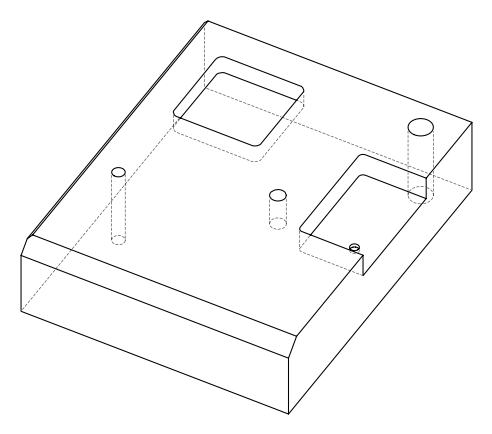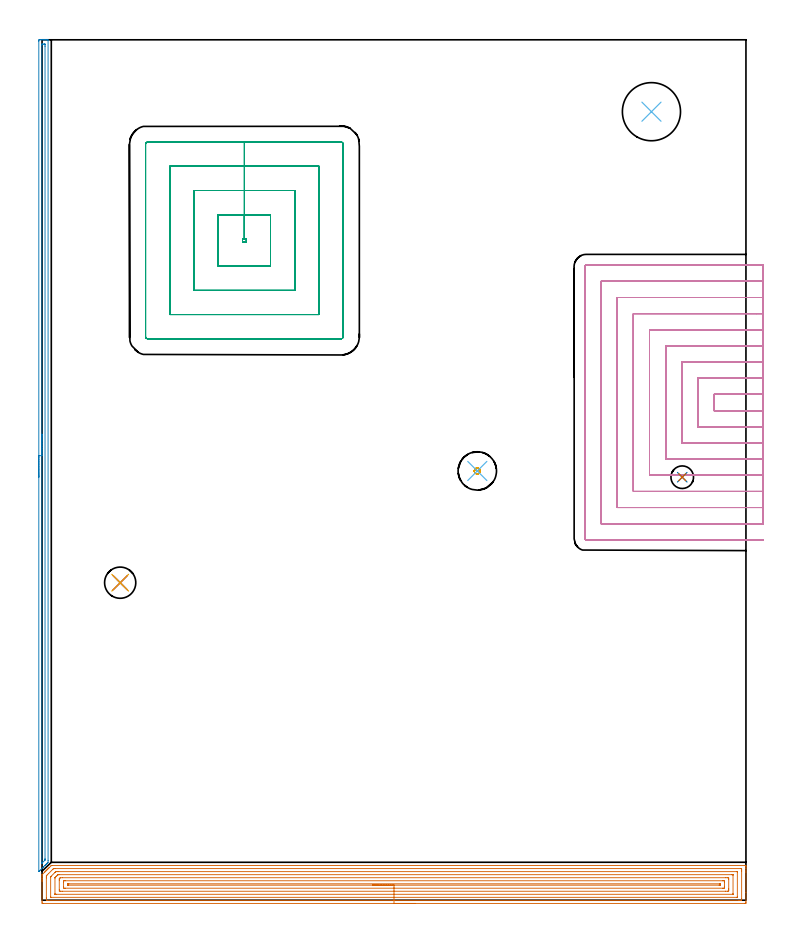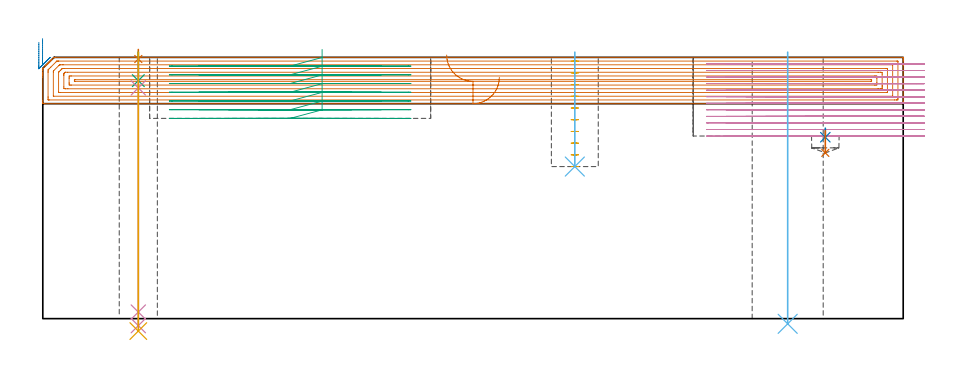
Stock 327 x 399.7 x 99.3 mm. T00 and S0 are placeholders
(PLAN: 13 operations, 10 tool changes, 106.4 min)
(1 AREA_MILL | FG_CHAMFER_SURFACE | UGT0205_001 | 18.5 min | 50635 mm3)
(2 AREA_MILL_1 | FG_CHAMFER_SURFACE_1 | UGT0205_001 | 6.32 min | 3554 mm3)
(3 MILL_RECTANGULAR_POCKET | POCKET_RECTANGULAR_STRAIGHT | UGT0201_133 | Follow Part, ap 3.75, ae 75% | 14.7 min | 262242 mm3)
(4 MILL_SLOT | SLOT_PARTIAL_RECTANGULAR | NXT0201_010 | Follow Part, ap 2.5, ae 75% | 64.73 min | 327965 mm3)
(5 MILL_BLIND_HOLE_FROM_SOLID_MATERIAL | STEP1POCKET | UGT0201_133 | Spiral | 0.54 min | 10339 mm3)
(6 BORE_BLIND_HOLE | STEP1POCKET | UGT0332_075 | 0.18 min | 0 mm3)
(7 SPOT_DRILL | STEP1HOLE | NXT0321_9005460120000 | 0.03 min | 22 mm3)
(8 SPOT_DRILL_1 | STEP1POCKET_1 | NXT0321_9005460120000 | 0.03 min | 12 mm3)
(9 DRILL_BLIND_HOLE_INTO_CENTER | STEP1HOLE | NXT0301_030 | 0.05 min | 215 mm3)
(10 GUN_DRILL_THROUGH_HOLE | STEP1HOLE | UGT0307_001 | 0.47 min | 1751 mm3)
(11 SPADE_DRILL_TO_ENLARGE_THROUGH_HOLE | STEP1HOLE | UGT0306_005 | 0.43 min | 14394 mm3)
(12 INDEXABLE_INSERT_DRILL_THROUGH_HOLE_FROM_SOLID | STEP1HOLE_1 | NXT0302_025 | 0.41 min | 56790 mm3)
(13 DRILL_BLIND_HOLE_INTO_CENTER_1 | STEP1POCKET_1 | NXT0301_076 | 0.04 min | 427 mm3)
(TOOL UGT0205_001 | Chamfer Mill 20 x 3 x 45 deg. | D20 FL50 Z2)
(TOOL UGT0201_133 | Carbide End Mill 15.0 | D15 FL30 Z4)
(TOOL NXT0201_010 | ENDMILL 10mm [2P460-1000-NA 1630] | D10 FL30 Z6)
(TOOL UGT0332_075 | 17.75 mm Rough Boring Bar | D17.75)
(TOOL NXT0321_9005460120000 | NC Spot Drill, 142deg, 12mm, Carbide, Uncoated | D12 PA142 FL30 Z2)
(TOOL NXT0301_030 | Carbide Drill 5.9mm [860.1-0590-018A1-MM 2214] | D5.9 PA140 FL28 Z2)
(TOOL UGT0307_001 | Gun Drill 5 mm | D5 PA130 FL24 Z1)
(TOOL UGT0306_005 | Spade Drill 14.5mm | D14.5 PA132 FL10 Z2)
(TOOL NXT0302_025 | Index. Insert Drill 27mm [880-D2700L32-05] | D27 PA176 FL135 Z2)
(TOOL NXT0301_076 | Carbide Drill 10.5mm [860.1-1050-032A1-MM 2214] | D10.5 PA140 FL55 Z2)
(OP 1 AREA_MILL)
G17 G21 G94 G90
T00 M6
G54
G17 G0 G90 X173.5 Y-1.5 S1061 M3
G43 Z109.3 H0
Z91.7
G94 G1 X173.462 Z90.828 F250.
X173.348 Z89.964
X173.159 Z89.112
X172.897 Z88.28
X172.563 Z87.474
X172.16 Z86.7
X171.692 Z85.964
X171.16 Z85.272
X170.571 Z84.629
X169.928 Z84.04
X169.236 Z83.508
X168.5 Z83.04
X167.726 Z82.637
X166.92 Z82.303
X166.088 Z82.041
X165.237 Z81.852
X164.372 Z81.738
X163.5 Z81.7
X0.607 Y-1.499 Z81.701
X0.17 Y-1.495 Z81.703
X0.01 Y-1.492 Z81.706
X0.005 Y-1.064 Z82.134
X0. Y-0.465 Z82.732
Y8.621 Z91.815
Y9.184 Z92.381
Y9.501 Z92.697
Y10.064 Z93.26
Y10.381 Z93.576
Y11.016 Z94.215
Y11.702 Z94.901
X0.002 Y11.766 Z94.965
X0.01 Y11.809 Z95.006
X0.161 Y11.962 Z95.16
X1.053 Y12.854 Z96.052
X1.22 Y13.022 Z96.217
X1.385 Y13.186 Z96.384
X1.5 Y13.301 Z96.499
X1.66 Y13.463 Z96.657
X1.819 Y13.62 Z96.818
X1.946 Y13.747 Z96.945
X2.1 Y13.903 Z97.098
X2.253 Y14.054 Z97.252
X2.392 Y14.193 Z97.391
X2.541 Y14.343 Z97.538
X2.687 Y14.489 Z97.686
X2.838 Y14.64 Z97.837
X2.981 Y14.783 Z97.979
X3.122 Y14.923 Z98.121
X3.285 Y15.086 Z98.284
X3.421 Y15.223 Z98.419
X4.177 Y15.978 Z99.176
X4.296 Y16.096 Z99.292
X4.307 Y16.098 Z99.295
X4.624 Y16.1 Z99.3
X326.839
X326.99 Y16.094 Z99.293
X327. Y15.786 Z98.985
Y15.417 Z98.616
Y14.783 Z97.978
Y13.586 Z96.783
Y13.022 Z96.216
Y3.62 Z86.817
Y-0.782 Z82.415
X326.996 Y-1.064 Z82.134
X326.99 Y-1.492 Z81.706
X326.83 Y-1.495 Z81.703
X326.393 Y-1.5 Z81.7
X163.5
Y-0.086 Z83.114
X2.392 Y-0.085 Z83.115
X2.292 Y-0.084 Z83.116
X2.035 Y-0.079 Z83.121
X2.01 Y0.005 Z83.205
X2.003 Y0.201 Z83.401
X2.001 Y0.697 Z83.897
X2. Y1.084 Z84.284
Y10.381 Z93.581
X2.002 Y10.767 Z93.967
X2.01 Y11.262 Z94.462
X2.016 Y11.355 Z94.555
X2.074 Y11.419 Z94.619
X2.151 Y11.499 Z94.699
X2.392 Y11.743 Z94.943
X3.036 Y12.387 Z95.587
X5.07 Y14.42 Z97.62
X5.254 Y14.602 Z97.802
X5.304 Y14.648 Z97.848
X5.331 Y14.67 Z97.87
X5.369 Y14.679 Z97.879
X5.566 Y14.682 Z97.882
X5.962 Y14.685 Z97.885
X6.061 Y14.686 Z97.886
X324.608 Y14.685 Z97.885
X324.708 Y14.684 Z97.884
X324.965 Y14.679 Z97.879
X324.99 Y14.595 Z97.795
X324.997 Y14.399 Z97.599
X324.999 Y13.903 Z97.103
X325. Y13.516 Z96.716
X324.999 Y0.697 Z83.897
X324.998 Y0.313 Z83.513
X324.99 Y-0.07 Z83.13
X324.608 Y-0.082 Z83.118
X324.508 Y-0.084 Z83.116
X323.715 Y-0.086 Z83.114
X163.5
Y1.328 Z84.528
X4.177 Y1.329 Z84.529
X4.093 Y1.33 Z84.53
X4.027 Y1.333 Z84.533
X4.013 Y1.335 Z84.535
X4.009 Y1.354 Z84.554
X4.005 Y1.403 Z84.603
X4.001 Y1.578 Z84.778
Y10.556 Z93.756
X4.005 Y10.731 Z93.931
X4.01 Y10.847 Z94.047
X4.019 Y10.908 Z94.108
X4.043 Y10.935 Z94.135
X4.177 Y11.077 Z94.277
X6.043 Y12.943 Z96.143
X6.124 Y13.022 Z96.222
X6.369 Y13.258 Z96.458
X6.609 Y13.265 Z96.465
X6.855 Y13.268 Z96.468
X7.495 Y13.271 Z96.471
X7.748
X322.823
X322.907 Y13.27 Z96.47
X322.973 Y13.267 Z96.467
X322.987 Y13.265 Z96.465
X322.991 Y13.246 Z96.446
X322.995 Y13.197 Z96.397
X322.999 Y13.022 Z96.222
Y1.578 Z84.778
X322.998 Y1.405 Z84.605
X322.991 Y1.345 Z84.545
X322.988 Y1.335 Z84.535
X322.979 Y1.333 Z84.533
X322.949 Y1.33 Z84.53
X322.823 Y1.329 Z84.529
X163.5 Y1.328 Z84.528
Y2.743 Z85.943
X6.566
X6.124 Y2.745 Z85.945
X6.024 Y2.748 Z85.948
X6.01 Y2.749 Z85.949
X6.007 Y2.768 Z85.968
X6.003 Y2.816 Z86.016
X6.001 Y2.913 Z86.113
Y10.343 Z93.543
X6.004 Y10.381 Z93.581
X6.01 Y10.432 Z93.632
X6.04 Y10.479 Z93.679
X6.117 Y10.562 Z93.762
X6.237 Y10.686 Z93.886
X6.389 Y10.84 Z94.04
X6.855 Y11.307 Z94.507
X7.276 Y11.726 Z94.926
X7.345 Y11.793 Z94.993
X7.39 Y11.832 Z95.032
X7.413 Y11.85 Z95.05
X7.446 Y11.851 Z95.051
X7.748 Y11.855 Z95.055
X8.037 Y11.857 Z95.057
X320.434
X320.876 Y11.854 Z95.054
X320.976 Y11.852 Z95.052
X320.99 Y11.851 Z95.051
X320.993 Y11.832 Z95.032
X320.997 Y11.784 Z94.984
X320.999 Y11.687 Z94.887
Y2.917 Z86.117
X320.998 Y2.811 Z86.011
X320.994 Y2.759 Z85.959
X320.99 Y2.751 Z85.951
X320.983 Y2.748 Z85.948
X320.95 Y2.746 Z85.946
X320.748 Y2.743 Z85.943
X163.5
Y4.157 Z87.357
X9.533
X8.699 Y4.16 Z87.36
X8.64 Y4.164 Z87.364
X8.01 Y4.219 Z87.419
X8.002 Y4.848 Z88.048
X8. Y9.252 Z92.452
X8.002 Y9.501 Z92.701
X8.006 Y9.817 Z93.017
X8.01 Y9.973 Z93.173
X8.037 Y10.027 Z93.227
X8.07 Y10.063 Z93.263
X8.388 Y10.381 Z93.581
X8.436 Y10.426 Z93.626
X8.516 Y10.436 Z93.636
X8.58 Y10.441 Z93.641
X8.64 Y10.442 Z93.642
X9.47 Y10.443 Z93.643
X317.467
X318.301 Y10.44 Z93.64
X318.36 Y10.436 Z93.636
X318.99 Y10.381 Z93.581
X318.998 Y9.752 Z92.952
X319. Y5.348 Z88.548
X318.999 Y5.099 Z88.299
X318.996 Y4.471 Z87.671
X318.99 Y4.219 Z87.419
X318.416 Y4.163 Z87.363
X318.36 Y4.161 Z87.361
X317.53 Y4.157 Z87.357
X317.467
X163.5
Y5.571 Z88.771
X10.839 Y5.572 Z88.772
X10.425 Y5.574 Z88.774
X10.021 Y5.578 Z88.778
X10.009 Y5.979 Z89.179
X10.001 Y6.398 Z89.598
Y8.159 Z91.359
X10.008 Y8.621 Z91.821
X10.018 Y9.022 Z92.222
X10.425 Y9.026 Z92.226
X10.904 Y9.028 Z92.228
X316.161
X316.575 Y9.026 Z92.226
X316.979 Y9.022 Z92.222
X316.991 Y8.621 Z91.821
X316.999 Y8.202 Z91.402
Y6.441 Z89.641
X316.992 Y5.979 Z89.179
X316.982 Y5.578 Z88.778
X316.575 Y5.574 Z88.774
X316.096 Y5.572 Z88.772
X163.5 Y5.571 Z88.771
Y6.985 Z90.185
X12.21
X12.082 Y6.986 Z90.186
X12.029 Y6.989 Z90.189
X12.01 Y6.992 Z90.192
X12.005 Y7.002 Z90.202
X12.002 Y7.017 Z90.217
X12. Y7.067 Z90.267
X12.002 Y7.404 Z90.604
X12.005 Y7.507 Z90.707
X12.01 Y7.576 Z90.776
X12.019 Y7.608 Z90.808
X12.052 Y7.61 Z90.81
X12.21 Y7.613 Z90.813
X12.338 Y7.614 Z90.814
X12.465 Y7.615 Z90.815
X314.79 Y7.614 Z90.814
X314.918
X314.971 Y7.61 Z90.81
X314.99 Y7.608 Z90.808
X314.995 Y7.598 Z90.798
X314.998 Y7.583 Z90.783
X315. Y7.533 Z90.733
X314.998 Y7.196 Z90.396
X314.995 Y7.093 Z90.293
X314.99 Y7.024 Z90.224
X314.981 Y6.992 Z90.192
X314.948 Y6.99 Z90.19
X314.79 Y6.987 Z90.187
X314.662 Y6.985 Z90.185
X314.535
X163.5
X162.628 Z90.223
X161.764 Z90.337
X160.912 Z90.526
X160.08 Z90.788
X159.274 Z91.122
X158.5 Z91.525
X157.764 Z91.994
X157.072 Z92.525
X156.429 Z93.114
X155.84 Z93.757
X155.309 Z94.45
X154.84 Z95.185
X154.437 Z95.959
X154.103 Z96.765
X153.841 Z97.597
X153.652 Z98.449
X153.538 Z99.314
X153.5 Z100.185
G0 Z109.3
M5
M2
(OP 2 AREA_MILL_1)
G17 G21 G94 G90
T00 M6
G54
G17 G0 G90 X-1.5 Y196.5 S1061 M3
G43 Z109.3 H0
Z105.
G94 G1 Y196.538 Z104.128 F250.
Y196.652 Z103.263
Y196.841 Z102.412
Y197.103 Z101.58
Y197.437 Z100.774
Y197.84 Z100.
Y198.308 Z99.264
Y198.84 Z98.572
Y199.429 Z97.929
Y200.072 Z97.34
Y200.764 Z96.808
Y201.5 Z96.34
Y202.274 Z95.937
Y203.08 Z95.603
Y203.912 Z95.341
Y204.764 Z95.152
Y205.628 Z95.038
Y206.5 Z95.
X-1.499 Y399.078 Z95.001
X-1.496 Y399.477
X-1.492 Y399.69 Z95.004
X-1.105 Y399.7 Z95.39
X-0.838 Z95.657
X-0.227 Z96.267
X0.306 Z96.803
X0.65 Z97.146
X1.184 Z97.68
X1.527 Z98.022
X2.215 Z98.715
X2.49 Z98.99
X2.647 Y399.698 Z99.139
X2.798 Y399.69 Z99.289
X2.8 Y399.525 Z99.3
Y18.39
X2.794 Y17.598 Z99.291
X2.696 Y17.497 Z99.194
X2.405 Y17.203 Z98.9
X2.251 Y17.05 Z98.749
X2.122 Y16.921 Z98.62
X1.966 Y16.764 Z98.461
X1.804 Y16.603 Z98.302
X1.692 Y16.491 Z98.189
X1.527 Y16.325 Z98.022
X1.357 Y16.156 Z97.855
X0.65 Y15.449 Z97.148
X0.464 Y15.262 Z96.96
X-0.144 Y14.656 Z96.356
X-0.877 Y13.922 Z95.622
X-1.335 Y13.465 Z95.165
X-1.493 Y13.319 Z95.006
X-1.5 Y13.473 Z95.
Y206.5
X-0.086 Z96.414
Y397.146
X-0.079 Y397.682 Z96.421
X-0.063 Y397.69 Z96.437
X0.007 Y397.695 Z96.507
X0.114 Y397.698 Z96.614
X0.248 Y397.7 Z96.748
X0.65 Z97.15
X1.126 Z97.626
X1.314 Y397.697 Z97.814
X1.347 Y397.695 Z97.847
X1.377 Y397.691 Z97.877
X1.379 Y397.648 Z97.879
X1.384 Y397.437 Z97.884
X1.385 Y397.291 Z97.885
X1.386 Y396.541 Z97.886
X1.385 Y19.284 Z97.885
X1.382 Y18.909 Z97.882
X1.379 Y18.722 Z97.879
X1.375 Y18.637 Z97.875
X1.331 Y18.59 Z97.831
X1.139 Y18.39 Z97.639
X0.091 Y17.341 Z96.591
X0.007 Y17.258 Z96.507
X-0.075 Y17.182 Z96.425
X-0.078 Z96.422
X-0.08 Y17.188 Z96.42
X-0.083 Y17.242 Z96.417
X-0.085 Y17.352 Z96.415
X-0.086 Y206.5 Z96.414
Y207.372 Z96.452
Y208.236 Z96.566
Y209.088 Z96.755
Y209.92 Z97.017
Y210.726 Z97.351
Y211.5 Z97.754
Y212.236 Z98.223
Y212.928 Z98.754
Y213.571 Z99.343
Y214.16 Z99.986
Y214.692 Z100.678
Y215.16 Z101.414
Y215.563 Z102.188
Y215.897 Z102.994
Y216.159 Z103.826
Y216.348 Z104.678
Y216.462 Z105.543
Y216.5 Z106.414
G0 Z109.3
M5
M2
(OP 3 MILL_RECTANGULAR_POCKET)
G17 G21 G94 G90
T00 M6
G54
G17 G0 G90 X106.15 Y307.035 S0 M3
G43 Z109.3 H0
Z102.3
G94 G1 Y318.45 Z99.241 F250.
X94. Z95.986
Y307.2
X93.1 F500.
Y305.8
X94.9
Y307.2
X94.
Y318.45
X81.85
Y294.55
X106.15
Y318.45
X94.
Y329.7
X70.6
Y283.3
X117.4
Y329.7
X94.
Y340.95
X59.35
Y272.05
X128.65
Y340.95
X94.
Y352.2
X49.1
G3 X48.1 Y351.2 R1.
G1 Y261.8
G3 X49.1 Y260.8 R1.
G1 X138.9
G3 X139.9 Y261.8 R1.
G1 Y351.2
G3 X138.9 Y352.2 R1.
G1 X94.
X93.
G0 X106.15 Y307.035 Z98.986
G1 Y318.45 Z95.927 F250.
X94. Z92.671
Y307.2
X93.1 F500.
Y305.8
X94.9
Y307.2
X94.
Y318.45
X81.85
Y294.55
X106.15
Y318.45
X94.
Y329.7
X70.6
Y283.3
X117.4
Y329.7
X94.
Y340.95
X59.35
Y272.05
X128.65
Y340.95
X94.
Y352.2
X49.1
G3 X48.1 Y351.2 R1.
G1 Y261.8
G3 X49.1 Y260.8 R1.
G1 X138.9
G3 X139.9 Y261.8 R1.
G1 Y351.2
G3 X138.9 Y352.2 R1.
G1 X94.
X93.
G0 X106.15 Y307.035 Z95.671
G1 Y318.45 Z92.613 F250.
X94. Z89.357
Y307.2
X93.1 F500.
Y305.8
X94.9
Y307.2
X94.
Y318.45
X81.85
Y294.55
X106.15
Y318.45
X94.
Y329.7
X70.6
Y283.3
X117.4
Y329.7
X94.
Y340.95
X59.35
Y272.05
X128.65
Y340.95
X94.
Y352.2
X49.1
G3 X48.1 Y351.2 R1.
G1 Y261.8
G3 X49.1 Y260.8 R1.
G1 X138.9
G3 X139.9 Y261.8 R1.
G1 Y351.2
G3 X138.9 Y352.2 R1.
G1 X94.
X93.
G0 X106.15 Y307.035 Z92.357
G1 Y318.45 Z89.298 F250.
X94. Z86.043
Y307.2
X93.1 F500.
Y305.8
X94.9
Y307.2
X94.
Y318.45
X81.85
Y294.55
X106.15
Y318.45
X94.
Y329.7
X70.6
Y283.3
X117.4
Y329.7
X94.
Y340.95
X59.35
Y272.05
X128.65
Y340.95
X94.
Y352.2
X49.1
G3 X48.1 Y351.2 R1.
G1 Y261.8
G3 X49.1 Y260.8 R1.
G1 X138.9
G3 X139.9 Y261.8 R1.
G1 Y351.2
G3 X138.9 Y352.2 R1.
G1 X94.
X93.
G0 X106.15 Y307.035 Z89.043
G1 Y318.45 Z85.984 F250.
X94. Z82.729
Y307.2
X93.1 F500.
Y305.8
X94.9
Y307.2
X94.
Y318.45
X81.85
Y294.55
X106.15
Y318.45
X94.
Y329.7
X70.6
Y283.3
X117.4
Y329.7
X94.
Y340.95
X59.35
Y272.05
X128.65
Y340.95
X94.
Y352.2
X49.1
G3 X48.1 Y351.2 R1.
G1 Y261.8
G3 X49.1 Y260.8 R1.
G1 X138.9
G3 X139.9 Y261.8 R1.
G1 Y351.2
G3 X138.9 Y352.2 R1.
G1 X94.
X93.
G0 X106.15 Y307.035 Z85.729
G1 Y318.45 Z82.67 F250.
X94. Z79.414
Y307.2
X93.1 F500.
Y305.8
X94.9
Y307.2
X94.
Y318.45
X81.85
Y294.55
X106.15
Y318.45
X94.
Y329.7
X70.6
Y283.3
X117.4
Y329.7
X94.
Y340.95
X59.35
Y272.05
X128.65
Y340.95
X94.
Y352.2
X49.1
G3 X48.1 Y351.2 R1.
G1 Y261.8
G3 X49.1 Y260.8 R1.
G1 X138.9
G3 X139.9 Y261.8 R1.
G1 Y351.2
G3 X138.9 Y352.2 R1.
G1 X94.
X93.
G0 X106.15 Y307.035 Z82.414
G1 Y318.45 Z79.356 F250.
X94. Z76.1
Y307.2
X93.1 F500.
Y305.8
X94.9
Y307.2
X94.
Y318.45
X81.85
Y294.55
X106.15
Y318.45
X94.
Y329.7
X70.6
Y283.3
X117.4
Y329.7
X94.
Y340.95
X59.35
Y272.05
X128.65
Y340.95
X94.
Y352.2
X49.1
G3 X48.1 Y351.2 R1.
G1 Y261.8
G3 X49.1 Y260.8 R1.
G1 X138.9
G3 X139.9 Y261.8 R1.
G1 Y351.2
G3 X138.9 Y352.2 R1.
G1 X94.
X93.
G0 Z109.3
M5
M2
(OP 4 MILL_SLOT)
G17 G21 G94 G90
T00 M6
G54
G17 G0 G90 X335. Y235. S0 M3
G43 Z109.3 H1
Z96.808
G94 G1 X332. F250.
X312.2 F500.
Y227.4
X332.
X335. F250.
Y242.5
X332.
X304.7 F500.
Y219.9
X332.
X335. F250.
Y250.
X332.
X297.2 F500.
Y212.4
X332.
X335. F250.
Y257.5
X332.
X289.7 F500.
Y204.9
X332.
X335. F250.
Y265.
X332.
X282.2 F500.
Y197.4
X332.
X335. F250.
Y272.5
X332.
X274.7 F500.
Y189.9
X332.
X335. F250.
Y280.
X332.
X267.2 F500.
Y182.4
X332.
X335. F250.
Y287.5
X332.
X259.7 F500.
Y174.9
X332.
X335. F250.
Y295.
X332.
X252.8 F500.
G3 X252.2 Y294.4 R0.6
G1 Y168.
G3 X252.8 Y167.4 R0.6
G1 X332.
X335. F250.
G0 Y235. Z94.317
G1 X332.
X312.2 F500.
Y227.4
X332.
X335. F250.
Y242.5
X332.
X304.7 F500.
Y219.9
X332.
X335. F250.
Y250.
X332.
X297.2 F500.
Y212.4
X332.
X335. F250.
Y257.5
X332.
X289.7 F500.
Y204.9
X332.
X335. F250.
Y265.
X332.
X282.2 F500.
Y197.4
X332.
X335. F250.
Y272.5
X332.
X274.7 F500.
Y189.9
X332.
X335. F250.
Y280.
X332.
X267.2 F500.
Y182.4
X332.
X335. F250.
Y287.5
X332.
X259.7 F500.
Y174.9
X332.
X335. F250.
Y295.
X332.
X252.8 F500.
G3 X252.2 Y294.4 R0.6
G1 Y168.
G3 X252.8 Y167.4 R0.6
G1 X332.
X335. F250.
G0 Y235. Z91.825
G1 X332.
X312.2 F500.
Y227.4
X332.
X335. F250.
Y242.5
X332.
X304.7 F500.
Y219.9
X332.
X335. F250.
Y250.
X332.
X297.2 F500.
Y212.4
X332.
X335. F250.
Y257.5
X332.
X289.7 F500.
Y204.9
X332.
X335. F250.
Y265.
X332.
X282.2 F500.
Y197.4
X332.
X335. F250.
Y272.5
X332.
X274.7 F500.
Y189.9
X332.
X335. F250.
Y280.
X332.
X267.2 F500.
Y182.4
X332.
X335. F250.
Y287.5
X332.
X259.7 F500.
Y174.9
X332.
X335. F250.
Y295.
X332.
X252.8 F500.
G3 X252.2 Y294.4 R0.6
G1 Y168.
G3 X252.8 Y167.4 R0.6
G1 X332.
X335. F250.
G0 Y235. Z89.333
G1 X332.
X312.2 F500.
Y227.4
X332.
X335. F250.
Y242.5
X332.
X304.7 F500.
Y219.9
X332.
X335. F250.
Y250.
X332.
X297.2 F500.
Y212.4
X332.
X335. F250.
Y257.5
X332.
X289.7 F500.
Y204.9
X332.
X335. F250.
Y265.
X332.
X282.2 F500.
Y197.4
X332.
X335. F250.
Y272.5
X332.
X274.7 F500.
Y189.9
X332.
X335. F250.
Y280.
X332.
X267.2 F500.
Y182.4
X332.
X335. F250.
Y287.5
X332.
X259.7 F500.
Y174.9
X332.
X335. F250.
Y295.
X332.
X252.8 F500.
G3 X252.2 Y294.4 R0.6
G1 Y168.
G3 X252.8 Y167.4 R0.6
G1 X332.
X335. F250.
G0 Y235. Z86.842
G1 X332.
X312.2 F500.
Y227.4
X332.
X335. F250.
Y242.5
X332.
X304.7 F500.
Y219.9
X332.
X335. F250.
Y250.
X332.
X297.2 F500.
Y212.4
X332.
X335. F250.
Y257.5
X332.
X289.7 F500.
Y204.9
X332.
X335. F250.
Y265.
X332.
X282.2 F500.
Y197.4
X332.
X335. F250.
Y272.5
X332.
X274.7 F500.
Y189.9
X332.
X335. F250.
Y280.
X332.
X267.2 F500.
Y182.4
X332.
X335. F250.
Y287.5
X332.
X259.7 F500.
Y174.9
X332.
X335. F250.
Y295.
X332.
X252.8 F500.
G3 X252.2 Y294.4 R0.6
G1 Y168.
G3 X252.8 Y167.4 R0.6
G1 X332.
X335. F250.
G0 Y235. Z84.35
G1 X332.
X312.2 F500.
Y227.4
X332.
X335. F250.
Y242.5
X332.
X304.7 F500.
Y219.9
X332.
X335. F250.
Y250.
X332.
X297.2 F500.
Y212.4
X332.
X335. F250.
Y257.5
X332.
X289.7 F500.
Y204.9
X332.
X335. F250.
Y265.
X332.
X282.2 F500.
Y197.4
X332.
X335. F250.
Y272.5
X332.
X274.7 F500.
Y189.9
X332.
X335. F250.
Y280.
X332.
X267.2 F500.
Y182.4
X332.
X335. F250.
Y287.5
X332.
X259.7 F500.
Y174.9
X332.
X335. F250.
Y295.
X332.
X252.8 F500.
G3 X252.2 Y294.4 R0.6
G1 Y168.
G3 X252.8 Y167.4 R0.6
G1 X332.
X335. F250.
G0 Y235. Z81.858
G1 X332.
X312.2 F500.
Y227.4
X332.
X335. F250.
Y242.5
X332.
X304.7 F500.
Y219.9
X332.
X335. F250.
Y250.
X332.
X297.2 F500.
Y212.4
X332.
X335. F250.
Y257.5
X332.
X289.7 F500.
Y204.9
X332.
X335. F250.
Y265.
X332.
X282.2 F500.
Y197.4
X332.
X335. F250.
Y272.5
X332.
X274.7 F500.
Y189.9
X332.
X335. F250.
Y280.
X332.
X267.2 F500.
Y182.4
X332.
X335. F250.
Y287.5
X332.
X259.7 F500.
Y174.9
X332.
X335. F250.
Y295.
X332.
X252.8 F500.
G3 X252.2 Y294.4 R0.6
G1 Y168.
G3 X252.8 Y167.4 R0.6
G1 X332.
X335. F250.
G0 Y235. Z79.367
G1 X332.
X312.2 F500.
Y227.4
X332.
X335. F250.
Y242.5
X332.
X304.7 F500.
Y219.9
X332.
X335. F250.
Y250.
X332.
X297.2 F500.
Y212.4
X332.
X335. F250.
Y257.5
X332.
X289.7 F500.
Y204.9
X332.
X335. F250.
Y265.
X332.
X282.2 F500.
Y197.4
X332.
X335. F250.
Y272.5
X332.
X274.7 F500.
Y189.9
X332.
X335. F250.
Y280.
X332.
X267.2 F500.
Y182.4
X332.
X335. F250.
Y287.5
X332.
X259.7 F500.
Y174.9
X332.
X335. F250.
Y295.
X332.
X252.8 F500.
G3 X252.2 Y294.4 R0.6
G1 Y168.
G3 X252.8 Y167.4 R0.6
G1 X332.
X335. F250.
G0 Y235. Z76.875
G1 X332.
X312.2 F500.
Y227.4
X332.
X335. F250.
Y242.5
X332.
X304.7 F500.
Y219.9
X332.
X335. F250.
Y250.
X332.
X297.2 F500.
Y212.4
X332.
X335. F250.
Y257.5
X332.
X289.7 F500.
Y204.9
X332.
X335. F250.
Y265.
X332.
X282.2 F500.
Y197.4
X332.
X335. F250.
Y272.5
X332.
X274.7 F500.
Y189.9
X332.
X335. F250.
Y280.
X332.
X267.2 F500.
Y182.4
X332.
X335. F250.
Y287.5
X332.
X259.7 F500.
Y174.9
X332.
X335. F250.
Y295.
X332.
X252.8 F500.
G3 X252.2 Y294.4 R0.6
G1 Y168.
G3 X252.8 Y167.4 R0.6
G1 X332.
X335. F250.
G0 Y235. Z74.383
G1 X332.
X312.2 F500.
Y227.4
X332.
X335. F250.
Y242.5
X332.
X304.7 F500.
Y219.9
X332.
X335. F250.
Y250.
X332.
X297.2 F500.
Y212.4
X332.
X335. F250.
Y257.5
X332.
X289.7 F500.
Y204.9
X332.
X335. F250.
Y265.
X332.
X282.2 F500.
Y197.4
X332.
X335. F250.
Y272.5
X332.
X274.7 F500.
Y189.9
X332.
X335. F250.
Y280.
X332.
X267.2 F500.
Y182.4
X332.
X335. F250.
Y287.5
X332.
X259.7 F500.
Y174.9
X332.
X335. F250.
Y295.
X332.
X252.8 F500.
G3 X252.2 Y294.4 R0.6
G1 Y168.
G3 X252.8 Y167.4 R0.6
G1 X332.
X335. F250.
G0 Y235. Z71.892
G1 X332.
X312.2 F500.
Y227.4
X332.
X335. F250.
Y242.5
X332.
X304.7 F500.
Y219.9
X332.
X335. F250.
Y250.
X332.
X297.2 F500.
Y212.4
X332.
X335. F250.
Y257.5
X332.
X289.7 F500.
Y204.9
X332.
X335. F250.
Y265.
X332.
X282.2 F500.
Y197.4
X332.
X335. F250.
Y272.5
X332.
X274.7 F500.
Y189.9
X332.
X335. F250.
Y280.
X332.
X267.2 F500.
Y182.4
X332.
X335. F250.
Y287.5
X332.
X259.7 F500.
Y174.9
X332.
X335. F250.
Y295.
X332.
X252.8 F500.
G3 X252.2 Y294.4 R0.6
G1 Y168.
G3 X252.8 Y167.4 R0.6
G1 X332.
X335. F250.
G0 Y235. Z69.4
G1 X332.
X312.2 F500.
Y227.4
X332.
X335. F250.
Y242.5
X332.
X304.7 F500.
Y219.9
X332.
X335. F250.
Y250.
X332.
X297.2 F500.
Y212.4
X332.
X335. F250.
Y257.5
X332.
X289.7 F500.
Y204.9
X332.
X335. F250.
Y265.
X332.
X282.2 F500.
Y197.4
X332.
X335. F250.
Y272.5
X332.
X274.7 F500.
Y189.9
X332.
X335. F250.
Y280.
X332.
X267.2 F500.
Y182.4
X332.
X335. F250.
Y287.5
X332.
X259.7 F500.
Y174.9
X332.
X335. F250.
Y295.
X332.
X252.8 F500.
G3 X252.2 Y294.4 R0.6
G1 Y168.
G3 X252.8 Y167.4 R0.6
G1 X332.
X335. F250.
G0 Z109.3
M5
M2
(OP 5 MILL_BLIND_HOLE_FROM_SOLID_MATERIAL)
G17 G21 G94 G90
T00 M6
G54
G17 G0 G90 X202.2 Y199.4 S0 M3
G43 Z109.3 H0
Z97.85
G94 G3 X202.9 Y200.1 R0.7 F250.
X202.2 Y200.8 R0.7
X200.8 Y199.4 R1.4
X202.2 Y200.8 R-1.4
X201.5 Y200.1 R0.7
X202.2 Y199.4 R0.7
G0 Z93.4
G3 X202.9 Y200.1 R0.7
X202.2 Y200.8 R0.7
X200.8 Y199.4 R1.4
X202.2 Y200.8 R-1.4
X201.5 Y200.1 R0.7
X202.2 Y199.4 R0.7
G0 Z88.95
G3 X202.9 Y200.1 R0.7
X202.2 Y200.8 R0.7
X200.8 Y199.4 R1.4
X202.2 Y200.8 R-1.4
X201.5 Y200.1 R0.7
X202.2 Y199.4 R0.7
G0 Z84.5
G3 X202.9 Y200.1 R0.7
X202.2 Y200.8 R0.7
X200.8 Y199.4 R1.4
X202.2 Y200.8 R-1.4
X201.5 Y200.1 R0.7
X202.2 Y199.4 R0.7
G0 Z80.05
G3 X202.9 Y200.1 R0.7
X202.2 Y200.8 R0.7
X200.8 Y199.4 R1.4
X202.2 Y200.8 R-1.4
X201.5 Y200.1 R0.7
X202.2 Y199.4 R0.7
G0 Z75.6
G3 X202.9 Y200.1 R0.7
X202.2 Y200.8 R0.7
X200.8 Y199.4 R1.4
X202.2 Y200.8 R-1.4
X201.5 Y200.1 R0.7
X202.2 Y199.4 R0.7
G0 Z71.15
G3 X202.9 Y200.1 R0.7
X202.2 Y200.8 R0.7
X200.8 Y199.4 R1.4
X202.2 Y200.8 R-1.4
X201.5 Y200.1 R0.7
X202.2 Y199.4 R0.7
G0 Z66.7
G3 X202.9 Y200.1 R0.7
X202.2 Y200.8 R0.7
X200.8 Y199.4 R1.4
X202.2 Y200.8 R-1.4
X201.5 Y200.1 R0.7
X202.2 Y199.4 R0.7
G0 Z62.25
G3 X202.9 Y200.1 R0.7
X202.2 Y200.8 R0.7
X200.8 Y199.4 R1.4
X202.2 Y200.8 R-1.4
X201.5 Y200.1 R0.7
X202.2 Y199.4 R0.7
G0 Z57.8
G3 X202.9 Y200.1 R0.7
X202.2 Y200.8 R0.7
X200.8 Y199.4 R1.4
X202.2 Y200.8 R-1.4
X201.5 Y200.1 R0.7
X202.2 Y199.4 R0.7
G0 Z109.3
M5
M2
(OP 6 BORE_BLIND_HOLE)
G17 G21 G94 G90
T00 M6
G54
G17 G0 G90 X202.2 Y199.4 S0 M3
G43 Z109.3 H0
G94 G85 G98 Z57.8 F250. R101.3
G80
M5
M2
(OP 7 SPOT_DRILL)
G17 G21 G94 G90
T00 M6
G54
G17 G0 G90 X36.3 Y147.5 S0 M3
G43 Z109.3 H0
G94 G81 G98 Z98.672 F250. R102.3
G80
M5
M2
(OP 8 SPOT_DRILL_1)
G17 G21 G94 G90
T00 M6
G54
G17 G0 G90 X297.4 Y196.5 S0 M3
G43 Z109.3 H0
G94 G81 G98 Z68.948 F250. R72.4
G80
M5
M2
(OP 9 DRILL_BLIND_HOLE_INTO_CENTER)
G17 G21 G94 G90
T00 M6
G54
G17 G0 G90 X36.3 Y147.5 S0 M3
G43 Z109.3 H1
G94 G81 G98 Z90.45 F250. R101.3
G80
M5
M2
(OP 10 GUN_DRILL_THROUGH_HOLE)
G17 G21 G94 G90
T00 M6
G54
G17 G0 G90 X36.3 Y147.5 M8
G43 Z109.3 H0
Z99.025
S716 M3
G94 G1 Z87.694 F125. M26
G4 X.084
Z2.5 F250.
G4 X.084
Z-2.666 F125.
G4 X.084
M5
M9
G0 Z99.025
Z109.3
M2
(OP 11 SPADE_DRILL_TO_ENLARGE_THROUGH_HOLE)
G17 G21 G94 G90
T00 M6
G54
G17 G0 G90 X36.3 Y147.5 S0 M3
G43 Z109.3 H0
G94 G73 G98 Z-4.728 F250. Q13.003 R101.3
G80
M5
M2
(OP 12 INDEXABLE_INSERT_DRILL_THROUGH_HOLE_FROM_SOLID)
G17 G21 G94 G90
T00 M6
G54
G17 G0 G90 X283.1 Y366.3 S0 M3
G43 Z109.3 H1
G94 G81 G98 Z-1.971 F250. R101.3
G80
M5
M2
(OP 13 DRILL_BLIND_HOLE_INTO_CENTER_1)
G17 G21 G94 G90
T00 M6
G54
G17 G0 G90 X297.4 Y196.5 S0 M3
G43 Z109.3 H1
G94 G81 G98 Z63. F250. R71.4
G80
M5
M2
